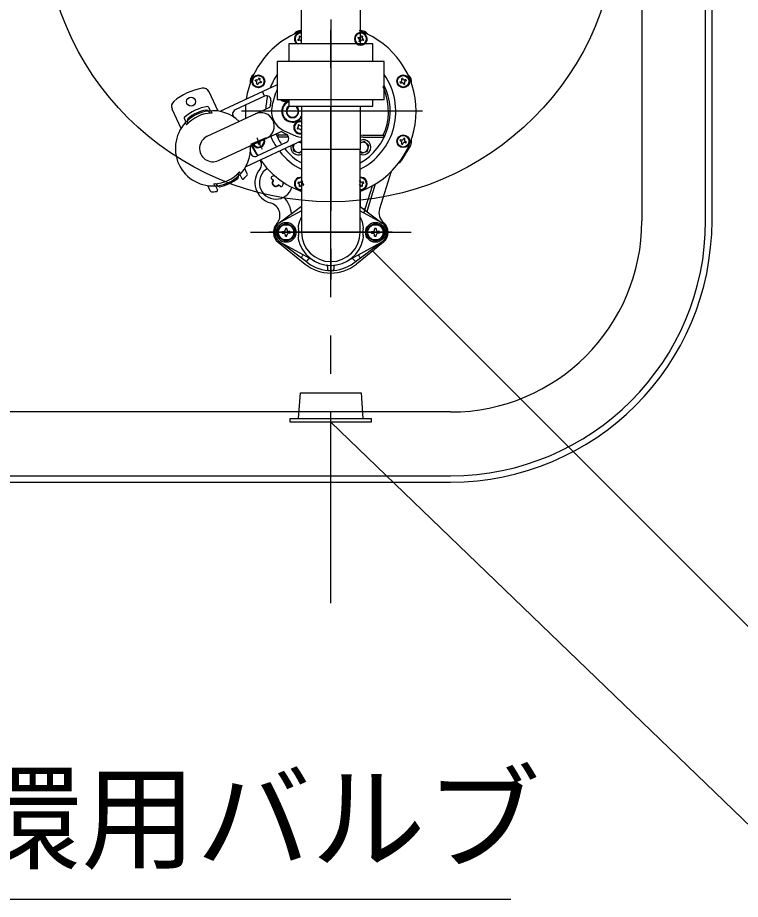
# Model space of a CAD drawing. Units: millimetres, scale not verified. Extents: x -8910 to 8910, y -6308 to 6308.
# Drawn here: x -3249 to -2683, y 18 to 710 of the extents above; entities that cross this region are included whole.
import ezdxf
from ezdxf.enums import TextEntityAlignment as Align

# ---------------------------------------------------------------- set-up
doc = ezdxf.new("R2010")
doc.units = ezdxf.units.MM
doc.header["$LTSCALE"] = 30
doc.linetypes.add('CHAIN1', pattern=[8, 5, -1, 1, -1])
doc.linetypes.add('DASHED3', pattern=[4, 3, -1])
doc.layers.add('0-D_文字', color=7, linetype='Continuous', lineweight=25)
doc.layers.add('0-F_0E', color=3, linetype='Continuous', lineweight=25)
doc.styles.add('ＭＳ ゴシック', font='')
doc.styles.get('ＭＳ ゴシック').set_extended_font_data('MS Gothic')

msp = doc.modelspace()

# ---------------------------------------------------------------- linework, layer by layer
at = {"layer": '0-D_文字', "color": 3}
msp.add_line((-2862.6, 18.37), (-3375.36, 18.37), dxfattribs=at)
at = {"layer": '0-F_0E', "linetype": 'CHAIN1'}
for p, q in [((-3003.82, 250.88), (-3003.82, 1330.88)), ((-3003.82, 708.88), (-3003.82, 504.86)), ((-2931.82, 636.88), (-3073.74, 636.88)), ((-3054.4, 615.93), (-3066.87, 610.76)), ((-3066.82, 541.88), (-2940.82, 541.88)), ((-2955.66, 541.88), (-3052.3, 541.88))]:
    msp.add_line(p, q, dxfattribs=at)
at = {"layer": '0-F_0E', "linetype": 'DASHED3'}
for p, q in [((-2759.82, 1030.88), (-2759.82, 550.88)), ((-2909.82, 400.88), (-3384.32, 400.88))]:
    msp.add_line(p, q, dxfattribs=at)
at = {"layer": '0-F_0E'}
for p, q in [((-2759.82, 1030.88), (-2759.82, 550.88)), ((-2709.82, 550.88), (-2709.82, 1030.88)), ((-2704.82, 550.88), (-2704.82, 1030.88)), ((-3026.82, 689.88), (-3026.82, 891.88)), ((-2980.82, 725.88), (-2980.82, 689.88)), ((-3029.75, 693.22), (-3029.09, 693.5)), ((-3029.75, 693.22), (-3029.39, 692.34)), ((-3029.39, 692.34), (-3028.72, 692.61)), ((-3028.71, 695.73), (-3027.83, 696.1)), ((-3028.71, 695.73), (-3028.44, 695.07)), ((-3027.83, 696.1), (-3027.55, 695.43)), ((-2982.32, 695.06), (-2982.68, 694.17)), ((-2982.68, 694.17), (-2982.02, 693.9)), ((-2982.32, 695.06), (-2981.65, 694.78)), ((-2981.64, 691.66), (-2981.37, 692.33)), ((-2979.81, 696.1), (-2980.08, 695.43)), ((-2979.81, 696.1), (-2978.92, 695.73)), ((-2978.92, 695.73), (-2979.2, 695.07)), ((-2978.25, 692.34), (-2978.91, 692.61)), ((-2977.88, 693.22), (-2978.55, 693.5)), ((-2978.25, 692.34), (-2977.88, 693.22)), ((-3026.88, 691.3), (-3027.15, 691.96)), ((-3026.82, 691.32), (-3026.88, 691.3)), ((-2980.76, 691.3), (-2980.48, 691.96)), ((-3045.82, 657.76), (-3090.86, 636.76)), ((-3063.04, 660.89), (-3062.67, 661.78)), ((-3063.04, 660.89), (-3062.37, 660.61)), ((-3062.67, 661.78), (-3062, 661.5)), ((-3062, 658.38), (-3061.72, 659.05)), ((-3062, 658.38), (-3061.11, 658.01)), ((-3061.11, 658.01), (-3060.84, 658.68)), ((-3060.16, 662.81), (-3060.44, 662.15)), ((-3059.27, 662.45), (-3060.16, 662.81)), ((-3059.27, 662.45), (-3059.55, 661.78)), ((-3058.6, 659.05), (-3059.27, 659.33)), ((-3058.23, 659.94), (-3058.9, 660.21)), ((-3058.23, 659.94), (-3058.6, 659.05)), ((-2949.4, 659.94), (-2948.73, 660.21)), ((-2949.03, 659.05), (-2949.4, 659.94)), ((-2949.03, 659.05), (-2948.37, 659.33)), ((-2947.47, 662.81), (-2948.36, 662.45)), ((-2948.36, 662.45), (-2948.09, 661.78)), ((-2947.47, 662.81), (-2947.2, 662.15)), ((-2946.52, 658.01), (-2946.8, 658.68)), ((-2946.52, 658.01), (-2945.64, 658.38)), ((-2945.64, 658.38), (-2945.91, 659.05)), ((-2944.97, 661.78), (-2945.63, 661.5)), ((-2944.6, 660.89), (-2945.26, 660.61)), ((-2944.97, 661.78), (-2944.6, 660.89)), ((-3092.24, 636.98), (-3099.33, 652.2)), ((-3055.77, 648.71), (-3057.46, 652.33)), ((-3049.75, 641.15), (-3046.98, 651.51)), ((-2962.68, 655.74), (-2961.8, 657.12)), ((-3055.68, 648.75), (-3078.81, 637.96)), ((-3050.76, 644.96), (-3051.62, 640.16)), ((-2961.82, 645.88), (-3045.82, 645.88)), ((-3036.82, 645.88), (-3036.82, 640.88)), ((-3121.24, 623.46), (-3128.33, 638.67)), ((-3100.7, 617.28), (-3051.62, 640.16)), ((-3099.81, 640.22), (-3098.4, 637.18)), ((-3097.86, 637.22), (-3097.06, 635.5)), ((-3026.82, 640.88), (-3026.82, 541.88)), ((-2980.82, 640.88), (-2980.82, 606.88)), ((-3118.85, 631.35), (-3117.43, 628.31)), ((-3117.8, 627.92), (-3117, 626.2)), ((-3030.22, 623.48), (-3029.93, 622.87)), ((-3029.22, 626.22), (-3028.61, 626.51)), ((-3091.82, 598.24), (-3042.74, 621.13)), ((-3044.96, 618.01), (-3045.83, 616.64)), ((-3036.9, 616.64), (-3045.83, 616.64)), ((-3037.66, 618.01), (-3044.96, 618.01)), ((-3038.52, 618.7), (-3042.74, 621.13)), ((-3040.79, 621.92), (-3031.07, 617.39)), ((-3026.82, 622.05), (-3027.19, 621.87)), ((-2978.39, 618.01), (-2962.68, 618.01)), ((-2978.39, 616.64), (-2961.8, 616.64)), ((-2962.68, 618.01), (-2961.8, 616.64)), ((-3026.82, 613.66), (-3070.57, 593.26)), ((-3066.21, 610.01), (-3061.4, 601.95)), ((-3038.78, 612.5), (-3061.91, 601.71)), ((-3060.16, 610.94), (-3060.44, 611.61)), ((-3060.16, 610.94), (-3059.27, 611.31)), ((-3059.27, 611.31), (-3059.55, 611.98)), ((-3058.23, 613.82), (-3058.9, 613.54)), ((-3058.27, 613.89), (-3058.23, 613.82)), ((-3033.64, 610.07), (-3032.68, 610.93)), ((-3032.68, 605.55), (-3033.64, 610.07)), ((-3028.85, 612.72), (-3026.82, 612.06)), ((-2949.4, 613.82), (-2949.03, 614.71)), ((-2949.4, 613.82), (-2948.73, 613.54)), ((-2949.03, 614.71), (-2948.37, 614.43)), ((-2948.36, 611.31), (-2948.09, 611.98)), ((-2948.36, 611.31), (-2947.47, 610.94)), ((-2941.42, 610.01), (-2948.27, 598.55)), ((-2947.47, 610.94), (-2947.2, 611.61)), ((-2946.52, 615.74), (-2946.8, 615.08)), ((-2945.64, 615.38), (-2946.52, 615.74)), ((-2945.64, 615.38), (-2945.91, 614.71)), ((-2944.97, 611.98), (-2945.63, 612.26)), ((-2944.6, 612.87), (-2945.26, 613.14)), ((-2944.6, 612.87), (-2944.97, 611.98)), ((-3028.28, 604.12), (-3032.68, 605.55)), ((-3026.82, 605.44), (-3028.28, 604.12)), ((-2980.82, 606.88), (-3026.82, 606.88)), ((-2980.82, 541.88), (-2980.82, 606.88)), ((-3059.28, 598.41), (-3058.76, 597.54)), ((-3074.72, 587.6), (-3075.53, 589.32)), ((-3069.34, 587.88), (-3071.29, 592.06)), ((-2956.35, 589.59), (-2965.56, 560.24)), ((-3075.09, 587.21), (-3073.67, 584.16)), ((-3048.85, 582.58), (-3050.3, 583.8)), ((-3029.39, 581.42), (-3029.75, 580.53)), ((-3029.39, 581.42), (-3028.72, 581.15)), ((-3026.88, 582.46), (-3027.15, 581.8)), ((-3026.88, 582.46), (-3025.99, 582.09)), ((-3025.99, 582.09), (-3026.27, 581.43)), ((-2981.64, 582.09), (-2980.76, 582.46)), ((-2980.76, 582.46), (-2980.48, 581.8)), ((-2978.25, 581.42), (-2978.91, 581.15)), ((-2977.88, 580.54), (-2978.25, 581.42)), ((-3098.34, 574.36), (-3100.29, 578.54)), ((-3094.66, 578.3), (-3095.46, 580.02)), ((-3094.13, 578.34), (-3092.71, 575.29)), ((-3043.34, 577.96), (-3044.79, 579.18)), ((-3029.75, 580.53), (-3029.09, 580.26)), ((-3028.71, 578.03), (-3028.44, 578.69)), ((-3027.83, 577.66), (-3028.71, 578.03)), ((-3027.83, 577.66), (-3027.55, 578.32)), ((-3025.32, 578.7), (-3025.98, 578.97)), ((-3024.95, 579.59), (-3025.62, 579.86)), ((-3025.32, 578.7), (-3024.95, 579.59)), ((-2979.81, 577.66), (-2980.08, 578.32)), ((-2978.92, 578.03), (-2979.81, 577.66)), ((-2978.92, 578.03), (-2979.2, 578.69)), ((-2977.88, 580.54), (-2978.55, 580.26)), ((-2971.45, 578.22), (-2976.9, 560.86)), ((-2968.89, 579.7), (-2975.41, 558.91)), ((-2980.82, 573.58), (-2980.82, 562.63)), ((-3026.82, 562.13), (-3044.22, 549.08)), ((-2980.82, 562.13), (-2963.42, 549.08)), ((-2976.9, 560.86), (-2977.96, 557.48)), ((-3026.82, 558.84), (-3043.19, 549.75)), ((-2980.82, 558.84), (-2964.45, 549.75)), ((-3041.92, 542.5), (-3041.92, 541.26)), ((-3041.92, 542.5), (-3040.94, 542.5)), ((-3041.92, 541.26), (-3040.94, 541.26)), ((-3038.2, 544.98), (-3038.2, 544)), ((-3035.72, 542.5), (-3036.7, 542.5)), ((-3035.72, 541.26), (-3036.7, 541.26)), ((-3035.72, 542.5), (-3035.72, 541.26)), ((-2971.92, 542.5), (-2971.92, 541.26)), ((-2971.92, 542.5), (-2970.94, 542.5)), ((-2971.92, 541.26), (-2970.94, 541.26)), ((-2968.2, 544.98), (-2968.2, 544)), ((-2965.72, 542.5), (-2966.7, 542.5)), ((-2965.72, 541.26), (-2966.7, 541.26)), ((-2965.72, 542.5), (-2965.72, 541.26)), ((-3045.1, 534.1), (-3023.93, 516.99)), ((-3021.82, 517.88), (-3044.22, 534.68)), ((-3016.45, 519.15), (-3043.19, 534.01)), ((-3039.44, 538.78), (-3039.44, 539.76)), ((-3039.44, 538.78), (-3038.2, 538.78)), ((-3038.2, 538.78), (-3038.2, 539.76)), ((-2991.19, 519.15), (-2964.45, 534.01)), ((-2985.82, 517.88), (-2963.42, 534.68)), ((-2962.53, 534.1), (-2983.7, 516.99)), ((-2969.44, 538.78), (-2969.44, 539.76)), ((-2969.44, 538.78), (-2968.2, 538.78)), ((-2968.2, 538.78), (-2968.2, 539.76)), ((-2970.88, 526.97), (-2667.33, 223.42)), ((-3026.15, 523.08), (-3026.45, 522.78)), ((-3021.2, 520.96), (-3022.61, 519.55)), ((-2986.44, 520.96), (-2985.02, 519.55)), ((-2981.49, 523.08), (-2981.18, 522.78)), ((-3006.32, 515.11), (-3006.32, 512.92)), ((-3001.32, 515.11), (-3001.32, 512.92)), ((-2909.82, 400.88), (-3383.82, 400.88)), ((-3035.57, 392.88), (-3035.57, 395.88)), ((-3035.57, 395.88), (-2972.07, 395.88)), ((-2637.89, 39.98), (-3003.82, 392.88)), ((-3383.82, 350.88), (-2909.82, 350.88)), ((-3383.82, 345.88), (-2909.82, 345.88))]:
    msp.add_line(p, q, dxfattribs=at)
for points in [[(-2970.82, 675.88), (-2970.82, 689.88), (-3036.82, 689.88), (-3036.82, 675.88)], [(-2980.76, 691.3), (-2980.82, 691.32), (-2981.64, 691.66)], [(-2961.82, 645.88), (-2961.82, 675.88), (-3045.82, 675.88), (-3045.82, 645.88)], [(-3036.82, 640.88), (-2970.82, 640.88), (-2970.82, 645.88)], [(-2980.82, 605.44), (-2979.35, 604.12), (-2974.96, 605.55), (-2974, 610.07), (-2977.43, 613.16), (-2980.82, 612.06)], [(-3038.2, 544.98), (-3039.44, 544.98), (-3039.44, 544)], [(-2968.2, 544.98), (-2969.44, 544.98), (-2969.44, 544)], [(-3029.07, 395.88), (-3027.57, 415.88), (-2980.07, 415.88), (-2978.57, 395.88)], [(-2972.07, 395.88), (-2972.07, 392.88), (-3035.57, 392.88)]]:
    msp.add_lwpolyline(points, dxfattribs=at)
for points in [[(-3038.82, 549.38), (-3032.32, 545.63), (-3032.32, 538.13), (-3038.82, 534.37), (-3045.32, 538.13), (-3045.32, 545.63)], [(-2968.82, 549.38), (-2962.32, 545.63), (-2962.32, 538.13), (-2968.82, 534.37), (-2975.32, 538.13), (-2975.32, 545.63)]]:
    msp.add_lwpolyline(points, close=True, dxfattribs=at)
for centre, radius in [((-3003.82, 790.88), 225), ((-3060.64, 660.41), 5), ((-3060.64, 660.41), 4.5), ((-2947, 660.41), 5), ((-2947, 660.41), 4.5), ((-3113.38, 644.47), 3.5), ((-2947, 613.34), 5), ((-2947, 613.34), 4.5), ((-3038.82, 541.88), 7.75), ((-3038.82, 541.88), 6.5), ((-3038.82, 541.88), 6), ((-2968.82, 541.88), 7.75), ((-2968.82, 541.88), 6.5), ((-2968.82, 541.88), 6)]:
    msp.add_circle(centre, radius, dxfattribs=at)
for centre, radius, start, end in [((-3003.82, 636.88), 67, 110.077, 171.808), ((-3027.35, 693.7), 6.5, 85.278, 146.284), ((-2980.28, 693.7), 6.5, 94.721, 101.284), ((-3003.82, 636.88), 67, 290.077, 69.923), ((-2980.28, 693.7), 6.5, 33.716, 94.721), ((-3027.35, 693.7), 5, 83.857, 229.785), ((-3027.35, 693.7), 4.5, 83.172, 238.047), ((-3029.55, 694.61), 1.2, 292.5, 22.5), ((-3028.26, 691.5), 1.2, 22.5, 112.5), ((-3026.44, 695.89), 1.2, 202.5, 251.832), ((-2980.28, 693.7), 5, 96.142, 229.785), ((-2980.28, 693.7), 4.5, 96.828, 238.047), ((-2982.48, 692.79), 1.2, 337.5, 67.5), ((-2981.19, 695.89), 1.2, 247.5, 288.171), ((-2980.28, 693.7), 4.5, 301.953, 96.828), ((-2981.19, 695.89), 1.2, 288.171, 337.5), ((-2980.28, 693.7), 5, 310.215, 96.142), ((-2979.37, 691.5), 1.2, 67.5, 157.5), ((-2978.09, 694.61), 1.2, 157.5, 247.5), ((-2980.28, 693.7), 5, 229.785, 310.215), ((-2980.28, 693.7), 4.5, 238.047, 301.953), ((-3060.64, 660.41), 6.5, 123.716, 191.284), ((-3003.82, 636.88), 51, 145.44, 159.013), ((-3003.82, 636.88), 51, 296.807, 34.56), ((-2947, 660.41), 6.5, 348.716, 56.284), ((-3062.83, 659.5), 1.2, 337.5, 67.5), ((-3061.55, 662.61), 1.2, 247.5, 337.5), ((-3059.73, 658.22), 1.2, 67.5, 157.5), ((-3058.44, 661.32), 1.2, 157.5, 247.5), ((-2949.19, 661.32), 1.2, 292.5, 22.5), ((-2947.91, 658.22), 1.2, 22.5, 112.5), ((-2946.09, 662.61), 1.2, 202.5, 292.5), ((-2944.8, 659.5), 1.2, 112.5, 202.5), ((-3096.26, 607.76), 48, 100.178, 129.822), ((-3103.86, 650.08), 5, 25, 100.178), ((-3039.73, 649.57), 7.5, 144.204, 164.995), ((-3003.82, 636.88), 46.63, 299.552, 25.758), ((-3003.82, 636.88), 45.26, 21.875, 24.634), ((-3003.82, 636.88), 45.26, 335.366, 21.875), ((-3123.8, 640.79), 5, 129.822, 205), ((-3054.2, 645.58), 3.5, 349.863, 115), ((-3003.82, 636.88), 51, 166.28, 177.968), ((-3039.73, 649.57), 5, 227.525, 305.685), ((-3033.82, 636.88), 8.5, 110.667, 249.333), ((-3039.73, 649.57), 4.5, 235.038, 304.962), ((-3033.82, 636.88), 8, 112.024, 247.976), ((-3096.26, 607.76), 33, 97.08, 132.92), ((-3096.26, 607.76), 29.5, 97.169, 132.831), ((-3096.26, 607.76), 30.5, 99.794, 130.206), ((-3103.91, 631.26), 7, 36.597, 69.415), ((-3100.27, 640.01), 0.5, 25, 97.08), ((-3096.26, 607.76), 29.5, 45.851, 97.169), ((-3077.33, 634.79), 3.5, 115, 235), ((-3003.82, 636.88), 67, 175.808, 184.76), ((-3033.82, 636.88), 16.5, 164.995, 245.005), ((-3033.82, 636.88), 5, 126.862, 53.138), ((-3033.82, 636.88), 4.6, 119.581, 60.419), ((-3033.82, 636.88), 8, 28.955, 30.004), ((-3118.39, 631.56), 0.5, 132.92, 205), ((-3096.26, 607.76), 27.75, 91.647, 138.353), ((-3109.35, 628.73), 7, 160.585, 193.403), ((-3058.65, 625.3), 10.5, 295, 115), ((-3033.82, 636.88), 8, 247.976, 331.045), ((-3033.82, 636.88), 8.5, 249.333, 325.44), ((-3096.26, 607.76), 29.5, 132.831, 277.169), ((-3027.9, 624.19), 5, 77.487, 282.513), ((-3027.9, 624.19), 5, 77.487, 282.513), ((-3027.9, 624.19), 4.5, 76.07, 283.93), ((-3031.09, 625.35), 2.06, 295, 25), ((-3029.06, 621), 2.06, 25, 115), ((-3026.74, 627.38), 2.06, 205, 267.848), ((-3096.26, 607.76), 10.5, 115, 295), ((-3003.82, 636.88), 51, 202.552, 213.254), ((-3003.82, 636.88), 46.63, 202.322, 214.033), ((-3003.82, 636.88), 45.26, 202.241, 204.634), ((-3040.26, 615.67), 3.5, 295, 60.137), ((-3027.9, 624.19), 7.5, 245.005, 278.305), ((-2978.39, 608.64), 9.37, 90, 105.004), ((-2978.39, 608.64), 8, 90, 107.66), ((-3096.26, 607.76), 29.5, 312.831, 4.149), ((-3060.64, 613.34), 6.5, 209.447, 210.884), ((-3003.82, 636.88), 67, 203.137, 211.274), ((-3060.64, 613.34), 5, 210.786, 19.214), ((-3060.64, 613.34), 4.5, 211.431, 18.569), ((-3061.55, 611.15), 1.2, 22.5, 91.573), ((-3058.44, 612.43), 1.2, 112.5, 202.5), ((-3029.24, 608.64), 5.95, 168.654, 294.073), ((-3029.24, 608.64), 4, 143.166, 307.354), ((-3029.24, 608.64), 4, 52.646, 86.834), ((-2978.39, 608.64), 5.95, 245.928, 114.072), ((-2978.39, 608.64), 4, 232.646, 127.353), ((-2949.19, 612.43), 1.2, 337.5, 67.5), ((-2947.91, 615.54), 1.2, 247.5, 337.5), ((-2946.09, 611.15), 1.2, 67.5, 157.5), ((-2944.8, 614.25), 1.2, 157.5, 247.5), ((-2947, 613.34), 6.5, 329.116, 11.284), ((-3063.39, 604.88), 3.5, 175, 295), ((-3003.82, 636.88), 51, 217.941, 243.193), ((-3003.82, 636.88), 46.63, 219.177, 240.448), ((-3063.05, 594.98), 5, 319.027, 30.884), ((-3003.82, 636.88), 67, 214.728, 249.923), ((-2953.85, 601.89), 6.5, 301.233, 329.116), ((-3096.26, 607.76), 27.75, 271.647, 318.353), ((-3083.17, 586.79), 7, 340.585, 13.403), ((-3046.82, 580.88), 16.5, 139.027, 255.026), ((-3046.82, 580.88), 13, 121.242, 343.72), ((-3096.26, 607.76), 29.5, 277.169, 312.831), ((-3096.26, 607.76), 30.5, 279.794, 310.206), ((-3072.77, 584.59), 1, 205, 315.395), ((-3096.26, 607.76), 34, 315.395, 322.036), ((-3070.24, 587.46), 1, 322.036, 25), ((-3049.65, 584.56), 1, 127.581, 230), ((-3046.82, 580.88), 5.65, 101.051, 127.581), ((-3046.82, 580.88), 3, 140, 278.9), ((-3046.82, 580.88), 2.65, 140, 320), ((-3027.35, 580.06), 5, 83.857, 276.143), ((-3027.35, 580.06), 4.5, 83.172, 276.828), ((-3028.26, 582.26), 1.2, 247.5, 337.5), ((-3025.16, 580.97), 1.2, 157.5, 247.5), ((-2980.28, 580.06), 5, 263.857, 96.142), ((-2980.28, 580.06), 4.5, 263.172, 96.828), ((-2979.37, 582.26), 1.2, 202.5, 292.5), ((-3088.61, 584.26), 7, 216.597, 249.415), ((-3093.61, 574.87), 1, 274.605, 25), ((-3046.82, 580.88), 3, 286.234, 320), ((-3042.7, 578.73), 1, 230, 332.419), ((-3046.82, 580.88), 5.65, 332.419, 3.91), ((-3029.55, 579.15), 1.2, 337.5, 67.5), ((-3026.44, 577.86), 1.2, 108.169, 157.5), ((-3026.44, 577.86), 1.2, 67.5, 108.169), ((-2981.19, 577.86), 1.2, 71.831, 112.5), ((-2981.19, 577.86), 1.2, 22.5, 71.831), ((-2978.09, 579.15), 1.2, 112.5, 202.5), ((-3097.43, 574.78), 1, 205, 267.964), ((-3096.26, 607.76), 34, 267.964, 274.605), ((-3041.05, 568.12), 1, 45.517, 114.318), ((-3053.66, 555.28), 19, 4.532, 45.517), ((-2979.82, 573.58), 1, 156.124, 180), ((-3053.66, 555.28), 10, 317.933, 75.026), ((-2979.82, 562.63), 1, 180, 233.13), ((-2977.85, 561.16), 1, 233.13, 342.575), ((-3035.72, 556.7), 1, 306.87, 4.532), ((-3003.82, 541.88), 26, 152.204, 168.6), ((-3003.82, 541.88), 26, 11.4, 27.796), ((-2974.46, 558.61), 1, 162.575, 233.13), ((-2956.02, 557.25), 10, 162.575, 230.221), ((-3038.82, 541.88), 10, 137.933, 231.055), ((-3038.82, 541.88), 9, 119.059, 240.941), ((-3024.4, 546.03), 5, 168.6, 196.064), ((-2983.23, 546.03), 5, 343.936, 11.4), ((-2968.82, 541.88), 9, 299.059, 60.941), ((-2968.82, 541.88), 10, 308.945, 51.055), ((-2909.82, 550.88), 200, 270, 0), ((-2909.82, 550.88), 150, 270, 0), ((-2909.82, 550.88), 205, 270, 0), ((-3040.94, 544), 1.5, 270, 0), ((-3040.94, 539.76), 1.5, 0, 90), ((-3036.7, 544), 1.5, 180, 270), ((-3036.7, 539.76), 1.5, 90, 180), ((-3038.82, 541.88), 10, 343.936, 16.064), ((-3003.82, 541.88), 23, 180, 0), ((-2968.82, 541.88), 10, 163.936, 196.064), ((-2970.94, 544), 1.5, 270, 0), ((-2970.94, 539.76), 1.5, 0, 90), ((-2966.7, 544), 1.5, 180, 270), ((-2966.7, 539.76), 1.5, 90, 180), ((-3024.4, 537.73), 5, 163.936, 191.4), ((-3003.82, 541.88), 26, 191.4, 348.6), ((-2983.23, 537.73), 5, 348.6, 16.064), ((-3025.74, 522.07), 1, 135, 233.13), ((-3026.85, 523.79), 1, 315, 60.941), ((-3023.32, 520.26), 1, 233.13, 315), ((-3020.49, 520.26), 1, 60.941, 135), ((-2987.14, 520.26), 1, 45, 119.059), ((-2984.32, 520.26), 1, 225, 306.87), ((-2980.78, 523.79), 1, 119.059, 225), ((-2981.89, 522.07), 1, 306.87, 45), ((-3003.82, 541.88), 32, 231.055, 308.945), ((-3003.82, 541.88), 30, 233.13, 306.87), ((-3007.32, 515.11), 1, 0, 82.552), ((-3005.32, 512.92), 1, 180, 267.035), ((-3002.32, 512.92), 1, 272.965, 0), ((-3000.32, 515.11), 1, 97.448, 180)]:
    msp.add_arc(centre, radius, start, end, dxfattribs=at)
at = {"layer": '0-F_0E', "linetype": 'CHAIN1'}
msp.add_arc((-3003.82, 636.88), 61.5, 199.877, 208.789, dxfattribs=at)

# ---------------------------------------------------------------- texts
at = {"layer": '0-D_文字', "color": 4, "style": 'ＭＳ ゴシック'}
msp.add_text('循環用バルブ', height=65.98, dxfattribs=at).set_placement((-3379.36, 29.37), align=Align.BOTTOM_LEFT)

doc.saveas('drawing.dxf')
